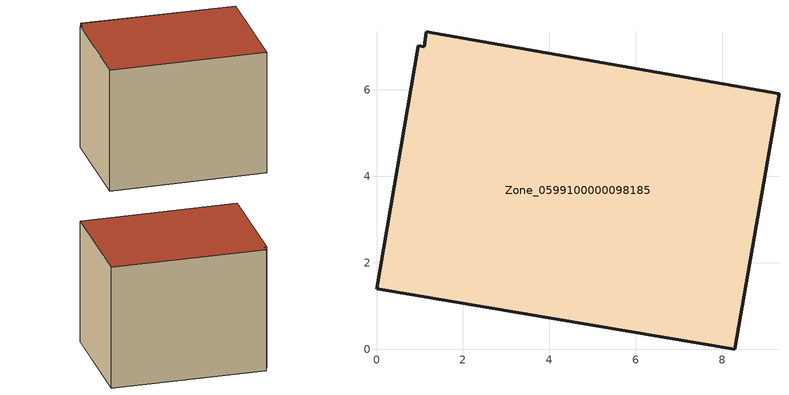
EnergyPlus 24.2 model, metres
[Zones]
Zone_0599100000098185
 floor ground (C_G): 1.16,7.34 9.31,5.91 8.29,0 0,1.4 0.96,7.01 1.1,6.99 z0
 wall outside (C_F): 8.29,0 9.31,5.91 1.16,7.34 1.1,6.99 0.96,7.01 0,1.4 8.29,0 z0:6.82
 roof outside (C_R): 9.31,5.91 1.16,7.34 1.1,6.99 0.96,7.01 0,1.4 8.29,0 z6.82
[BUILDING]
Pand.0599100000098185: North Axis=0; Terrain=City; Loads Convergence Tolerance Value=0.04; Temperature Convergence Tolerance Value=0.4; Solar Distribution=FullExterior; Maximum Number of Warmup Days=25; Minimum Number of Warmup Days=1
[Site:Location]
Rotterdam.The.Hague.AP_ZH_NLD Design_Conditions: Latitude=51.96; Longitude=4.45; Time Zone=1; Elevation=-4.5
[SITE:GROUNDTEMPERATURE:BUILDINGSURFACE]
18, 18, 18, 18, 18, 18, 18, 18, 18, 18, 18, 18
[MATERIAL] Thermal Absorptance=0.9; Solar Absorptance=0.7; Visible Absorptance=0.7
Name | Roughness | Thickness | Conductivity | Density | Specific Heat
G.TI.1946-1964 | MediumSmooth | 0.15 | 1 | 540 | 1210
F.TI.1946-1964 | Rough | 0.3 | 0.857143 | 1920 | 840
R.TI.1946-1964 | MediumRough | 0.2 | 0.277778 | 1500 | 1000
[CONSTRUCTION]
C_G: G.TI.1946-1964
C_F: F.TI.1946-1964
C_R: R.TI.1946-1964
[ZONE]
Zone_0599100000098185: Type=1; Multiplier=1; Ceiling Height=Autocalculate; Volume=Autocalculate; Floor Area=autocalculate; Part of Total Floor Area=Yes
[ZONEINFILTRATION:DESIGNFLOWRATE]
Infil_Zone_0599100000098185: Zone or ZoneList or Space or SpaceList=Zone_0599100000098185; Schedule=AlwaysOn; Design Flow Rate Calculation Method=Flow/Area; Flow Rate per Floor Area=0.003; Constant Term Coefficient=1; Temperature Term Coefficient=0; Velocity Term Coefficient=0; Velocity Squared Term Coefficient=0
[HVACTEMPLATE:ZONE:IDEALLOADSAIRSYSTEM]
Zone_0599100000098185: Maximum Heating Supply Air Temperature=50; Minimum Cooling Supply Air Temperature=13; Maximum Heating Supply Air Humidity Ratio=0.0156; Minimum Cooling Supply Air Humidity Ratio=0.0077; Heating Limit=NoLimit; Cooling Limit=NoLimit; Dehumidification Control Type=ConstantSensibleHeatRatio; Cooling Sensible Heat Ratio=0.7; Dehumidification Setpoint=60; Humidification Control Type=None; Humidification Setpoint=30; Outdoor Air Method=None; Outdoor Air Flow Rate per Person=0.00944; Outdoor Air Flow Rate per Zone Floor Area=0; Outdoor Air Flow Rate per Zone=0; Demand Controlled Ventilation Type=None; Outdoor Air Economizer Type=NoEconomizer; Heat Recovery Type=None; Sensible Heat Recovery Effectiveness=0.7; Latent Heat Recovery Effectiveness=0.65
[ZONECONTROL:THERMOSTAT]
ThermostatControl_Zone_0599100000098185: Zone or ZoneList=Zone_0599100000098185; Control Type Schedule=DualSetpointControlType; Control 1=Thermostat_Zone_0599100000098185; Temperature Difference Between Cutout And Setpoint=0
[THERMOSTATSETPOINT:DUALSETPOINT]
Thermostat_Zone_0599100000098185: Heating Setpoint Temperature Schedule=HeatingSetpoint_Zone_0599100000098185; Cooling Setpoint Temperature Schedule=CoolingSetpoint_Zone_0599100000098185
[SCHEDULE:COMPACT]
HeatingSetpoint_Zone_0599100000098185: Through: 12/31, For: AllDays, Until: 24:00, 21
CoolingSetpoint_Zone_0599100000098185: Through: 12/31, For: AllDays, Until: 24:00, 24
DualSetpointControlType: Through: 12/31, For: AllDays, Until: 24:00, 4
AlwaysOn: Through: 12/31, For: AllDays, Until: 24:00, 1
